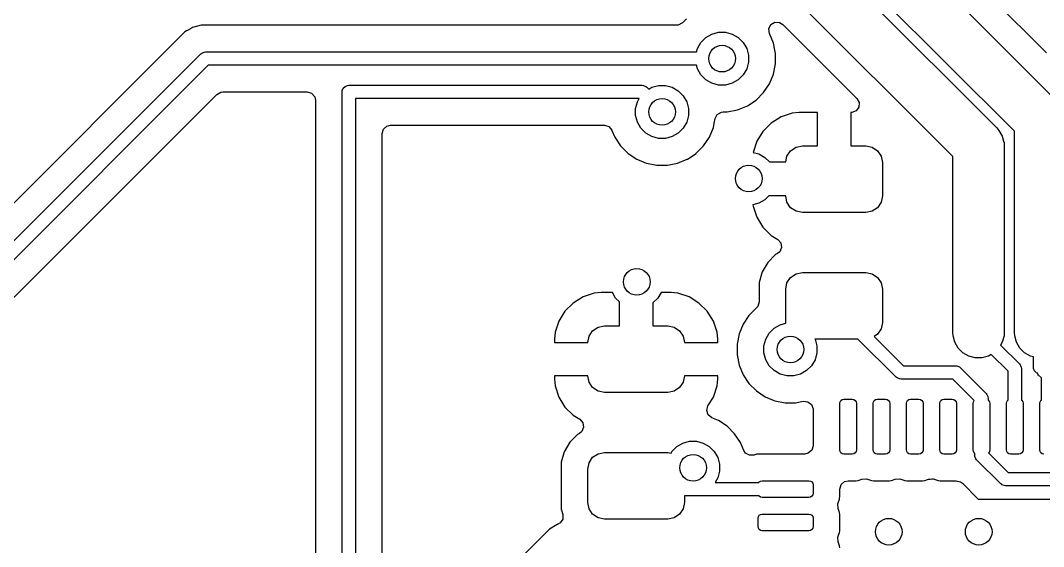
# Model space of a CAD drawing. Extents: x 0.71 to 7.56, y -5.16 to -0.79.
# Drawn here: x 1.487 to 2.091, y -1.765 to -1.454 of the extents above; entities that cross this region are included whole.
import ezdxf

# ---------------------------------------------------------------- set-up
doc = ezdxf.new("R2010")
doc.units = 0
doc.header["$MEASUREMENT"] = 0
doc.layers.add('BLACK', color=7, linetype='CONTINUOUS')

msp = doc.modelspace()

# ---------------------------------------------------------------- linework, layer by layer
at = {"layer": 'BLACK', "linetype": 'CONTINUOUS'}
for p, q in [((1.98532, -1.38737), (2.10017, -1.50222)), ((1.94893, -1.40244), (2.06378, -1.51729)), ((2.07429, -1.51921), (1.95944, -1.40436)), ((2.03791, -1.53429), (1.92306, -1.41943)), ((2.09323, -1.47298), (2.05292, -1.43267)), ((1.87814, -1.45524), (1.87573, -1.45656)), ((1.88063, -1.45276), (1.87814, -1.45524)), ((1.93045, -1.45628), (1.93282, -1.45487)), ((1.93282, -1.45487), (1.93556, -1.45497)), ((1.93556, -1.45497), (1.93748, -1.45615)), ((1.93748, -1.45615), (1.98126, -1.49993)), ((1.58436, -1.46061), (1.14409, -1.90088)), ((1.58534, -1.46004), (1.58436, -1.46061)), ((1.58436, -1.46061), (1.58436, -1.46061)), ((1.58576, -1.4598), (1.58534, -1.46004)), ((1.58768, -1.45869), (1.58576, -1.4598)), ((1.58885, -1.45802), (1.58768, -1.45869)), ((1.59386, -1.45667), (1.58885, -1.45802)), ((1.87469, -1.45667), (1.59386, -1.45667)), ((1.87573, -1.45656), (1.87469, -1.45667)), ((1.89199, -1.46388), (1.89555, -1.46183)), ((1.89555, -1.46183), (1.89952, -1.46076)), ((1.89952, -1.46076), (1.90363, -1.46076)), ((1.90363, -1.46076), (1.9076, -1.46183)), ((1.9076, -1.46183), (1.91116, -1.46388)), ((1.92922, -1.45874), (1.93045, -1.45628)), ((1.92951, -1.46147), (1.92922, -1.45874)), ((1.93188, -1.46719), (1.92951, -1.46147)), ((1.88703, -1.47035), (1.88908, -1.46679)), ((1.88908, -1.46679), (1.89199, -1.46388)), ((1.91116, -1.46388), (1.91407, -1.46679)), ((1.91407, -1.46679), (1.91612, -1.47035)), ((1.9327, -1.47132), (1.93188, -1.46719)), ((1.14318, -1.92409), (1.59367, -1.47359)), ((1.59367, -1.47359), (1.59427, -1.4731)), ((1.59427, -1.4731), (1.59569, -1.47252)), ((1.59569, -1.47252), (1.59646, -1.47244)), ((1.59646, -1.47244), (1.88647, -1.47244)), ((1.88647, -1.47244), (1.88703, -1.47035)), ((1.91612, -1.47035), (1.91719, -1.47432)), ((1.91719, -1.47432), (1.91719, -1.47843)), ((1.93309, -1.47327), (1.9327, -1.47132)), ((1.93309, -1.47948), (1.93309, -1.47327)), ((1.93309, -1.47327), (1.93309, -1.47327)), ((1.93309, -1.47327), (1.93309, -1.47327)), ((1.59809, -1.48031), (1.14874, -1.92966)), ((1.88647, -1.48031), (1.59809, -1.48031)), ((1.88703, -1.4824), (1.88647, -1.48031)), ((1.91719, -1.47843), (1.91612, -1.4824)), ((1.93188, -1.48557), (1.93309, -1.47948)), ((1.88908, -1.48596), (1.88703, -1.4824)), ((1.89199, -1.48887), (1.88908, -1.48596)), ((1.91407, -1.48596), (1.91116, -1.48887)), ((1.91612, -1.4824), (1.91407, -1.48596)), ((1.9295, -1.49131), (1.93188, -1.48557)), ((1.67892, -1.49279), (1.68033, -1.4922)), ((1.68033, -1.4922), (1.6811, -1.49213)), ((1.6811, -1.49213), (1.85433, -1.49213)), ((1.85433, -1.49213), (1.8551, -1.4922)), ((1.8551, -1.4922), (1.85652, -1.49279)), ((1.86012, -1.49332), (1.86409, -1.49226)), ((1.86409, -1.49226), (1.8682, -1.49226)), ((1.8682, -1.49226), (1.87217, -1.49332)), ((1.89555, -1.49093), (1.89199, -1.48887)), ((1.89952, -1.49199), (1.89555, -1.49093)), ((1.90363, -1.49199), (1.89952, -1.49199)), ((1.9076, -1.49093), (1.90363, -1.49199)), ((1.91116, -1.48887), (1.9076, -1.49093)), ((1.92605, -1.49647), (1.9295, -1.49131)), ((1.17195, -1.92875), (1.60319, -1.49751)), ((1.60319, -1.49751), (1.6056, -1.49619)), ((1.6056, -1.49619), (1.60664, -1.49608)), ((1.60664, -1.49608), (1.65652, -1.49608)), ((1.65652, -1.49608), (1.65916, -1.49686)), ((1.65916, -1.49686), (1.66096, -1.49894)), ((1.67717, -1.49606), (1.67724, -1.49529)), ((1.67717, -1.8124), (1.67717, -1.49606)), ((1.67724, -1.49529), (1.67783, -1.49388)), ((1.67783, -1.49388), (1.67892, -1.49279)), ((1.85652, -1.49279), (1.85711, -1.49328)), ((1.85711, -1.49328), (1.85824, -1.49441)), ((1.85824, -1.49441), (1.86012, -1.49332)), ((1.87217, -1.49332), (1.87573, -1.49538)), ((1.87573, -1.49538), (1.87864, -1.49829)), ((1.87864, -1.49829), (1.88069, -1.50185)), ((1.92166, -1.50086), (1.92605, -1.49647)), ((1.66096, -1.49894), (1.6614, -1.50096)), ((1.6614, -1.50096), (1.6614, -1.79249)), ((1.85266, -1.5), (1.68504, -1.5)), ((1.68504, -1.5), (1.68504, -1.8124)), ((1.85053, -1.50582), (1.85159, -1.50185)), ((1.85159, -1.50185), (1.85266, -1.5)), ((1.88069, -1.50185), (1.88176, -1.50582)), ((1.91077, -1.50668), (1.9165, -1.50431)), ((1.9165, -1.50431), (1.92166, -1.50086)), ((1.98126, -1.49993), (1.98258, -1.50235)), ((1.98258, -1.50235), (1.98238, -1.50509)), ((1.85053, -1.50993), (1.85053, -1.50582)), ((1.85159, -1.5139), (1.85053, -1.50993)), ((1.88176, -1.50993), (1.88069, -1.5139)), ((1.88176, -1.50582), (1.88176, -1.50993)), ((1.89749, -1.51182), (1.89876, -1.50939)), ((1.89876, -1.50939), (1.90115, -1.50802)), ((1.90115, -1.50802), (1.90228, -1.50789)), ((1.90228, -1.50789), (1.90468, -1.50789)), ((1.90468, -1.50789), (1.91077, -1.50668)), ((1.90468, -1.50789), (1.90468, -1.50789)), ((1.943, -1.50868), (1.93645, -1.51085)), ((1.94705, -1.50827), (1.943, -1.50868)), ((1.95787, -1.50827), (1.94705, -1.50827)), ((1.94705, -1.50827), (1.94705, -1.50827)), ((1.95787, -1.52795), (1.95787, -1.50827)), ((1.97781, -1.50827), (1.97756, -1.50827)), ((1.97756, -1.50827), (1.97756, -1.52795)), ((1.97815, -1.50826), (1.97781, -1.50827)), ((1.98073, -1.50729), (1.97815, -1.50826)), ((1.98238, -1.50509), (1.98073, -1.50729)), ((1.70158, -1.51801), (1.70366, -1.51621)), ((1.70366, -1.51621), (1.70569, -1.51577)), ((1.70569, -1.51577), (1.83204, -1.51577)), ((1.83204, -1.51577), (1.83468, -1.51654)), ((1.83468, -1.51654), (1.83648, -1.51862)), ((1.85365, -1.51746), (1.85159, -1.5139)), ((1.88069, -1.5139), (1.87864, -1.51746)), ((1.89645, -1.51707), (1.89696, -1.51448)), ((1.89696, -1.51448), (1.89749, -1.51182)), ((1.93058, -1.51448), (1.9257, -1.51936)), ((1.93645, -1.51085), (1.93058, -1.51448)), ((1.93645, -1.51085), (1.93645, -1.51085)), ((1.70081, -1.52065), (1.70158, -1.51801)), ((1.70081, -1.64213), (1.70081, -1.52065)), ((1.83648, -1.51862), (1.83655, -1.51878)), ((1.83655, -1.51878), (1.83821, -1.5228)), ((1.85655, -1.52037), (1.85365, -1.51746)), ((1.86012, -1.52242), (1.85655, -1.52037)), ((1.86409, -1.52349), (1.86012, -1.52242)), ((1.87217, -1.52242), (1.8682, -1.52349)), ((1.87573, -1.52037), (1.87217, -1.52242)), ((1.87864, -1.51746), (1.87573, -1.52037)), ((1.89407, -1.5228), (1.89645, -1.51707)), ((1.9257, -1.51936), (1.92207, -1.52523)), ((2.06378, -1.51729), (2.06509, -1.51878)), ((2.06509, -1.51878), (2.06707, -1.52221)), ((2.06707, -1.52221), (2.06786, -1.52514)), ((2.07429, -1.63814), (2.07429, -1.51921)), ((1.83821, -1.5228), (1.83821, -1.5228)), ((1.83821, -1.5228), (1.84166, -1.52796)), ((1.84166, -1.52796), (1.84166, -1.52796)), ((1.84166, -1.52796), (1.84605, -1.53235)), ((1.8682, -1.52349), (1.86409, -1.52349)), ((1.88633, -1.53225), (1.89062, -1.52796)), ((1.89062, -1.52796), (1.89407, -1.5228)), ((1.89062, -1.52796), (1.89062, -1.52796)), ((1.92207, -1.52523), (1.91991, -1.53177)), ((1.92207, -1.52523), (1.92207, -1.52523)), ((1.94206, -1.53084), (1.94525, -1.5287)), ((1.94525, -1.5287), (1.94902, -1.52795)), ((1.94902, -1.52795), (1.95787, -1.52795)), ((1.97756, -1.52795), (1.98642, -1.52795)), ((1.98642, -1.52795), (1.99018, -1.5287)), ((1.99018, -1.5287), (1.99338, -1.53084)), ((2.06786, -1.52514), (2.06809, -1.52603)), ((2.06809, -1.52603), (2.06822, -1.52801)), ((2.06822, -1.52801), (2.06822, -1.63814)), ((1.84605, -1.53235), (1.84605, -1.53235)), ((1.84605, -1.53235), (1.85121, -1.5358)), ((1.88107, -1.5358), (1.88623, -1.53235)), ((1.88623, -1.53235), (1.88633, -1.53225)), ((1.88623, -1.53235), (1.88623, -1.53235)), ((1.91991, -1.53177), (1.92335, -1.53269)), ((1.92335, -1.53269), (1.92691, -1.53475)), ((1.92691, -1.53475), (1.92956, -1.5374)), ((1.93925, -1.5374), (1.93992, -1.53403)), ((1.93992, -1.53403), (1.94206, -1.53084)), ((1.99338, -1.53084), (1.99551, -1.53403)), ((1.99551, -1.53403), (1.99626, -1.5378)), ((2.03791, -1.63814), (2.03791, -1.53429)), ((1.85121, -1.5358), (1.85121, -1.5358)), ((1.85121, -1.5358), (1.85673, -1.53809)), ((1.85673, -1.53809), (1.85695, -1.53818)), ((1.85695, -1.53818), (1.86304, -1.53939)), ((1.86304, -1.53939), (1.86304, -1.53939)), ((1.86304, -1.53939), (1.86304, -1.53939)), ((1.86304, -1.53939), (1.86925, -1.53939)), ((1.86925, -1.53939), (1.87533, -1.53818)), ((1.86925, -1.53939), (1.86925, -1.53939)), ((1.87533, -1.53818), (1.88101, -1.53583)), ((1.88101, -1.53583), (1.88107, -1.5358)), ((1.92956, -1.5374), (1.93925, -1.5374)), ((1.99626, -1.5378), (1.99626, -1.55748)), ((1.92917, -1.55748), (1.92691, -1.55974)), ((1.93917, -1.55748), (1.92917, -1.55748)), ((1.93992, -1.56125), (1.93917, -1.55748)), ((1.99626, -1.55748), (1.99551, -1.56125)), ((1.92335, -1.56179), (1.91982, -1.56274)), ((1.91982, -1.56274), (1.9199, -1.56349)), ((1.9199, -1.56349), (1.92207, -1.57004)), ((1.92691, -1.55974), (1.92335, -1.56179)), ((1.94206, -1.56444), (1.93992, -1.56125)), ((1.94525, -1.56657), (1.94206, -1.56444)), ((1.99338, -1.56444), (1.99018, -1.56657)), ((1.99551, -1.56125), (1.99338, -1.56444)), ((1.92207, -1.57004), (1.92207, -1.57004)), ((1.92207, -1.57004), (1.9257, -1.57592)), ((1.94902, -1.56732), (1.94525, -1.56657)), ((1.98642, -1.56732), (1.94902, -1.56732)), ((1.99018, -1.56657), (1.98642, -1.56732)), ((1.9257, -1.57592), (1.93058, -1.5808)), ((1.93058, -1.5808), (1.93442, -1.58317)), ((1.93442, -1.58317), (1.93626, -1.58521)), ((1.9367, -1.58793), (1.9356, -1.59045)), ((1.93626, -1.58521), (1.9367, -1.58793)), ((1.93319, -1.5922), (1.92862, -1.59678)), ((1.93434, -1.59152), (1.93319, -1.5922)), ((1.93319, -1.5922), (1.93319, -1.5922)), ((1.9356, -1.59045), (1.93434, -1.59152)), ((1.92862, -1.59678), (1.92532, -1.60235)), ((1.92862, -1.59678), (1.92862, -1.59678)), ((1.92532, -1.60235), (1.92352, -1.60856)), ((1.92532, -1.60235), (1.92532, -1.60235)), ((1.93992, -1.60883), (1.94206, -1.60564)), ((1.94206, -1.60564), (1.94525, -1.60351)), ((1.94525, -1.60351), (1.94902, -1.60276)), ((1.94902, -1.60276), (1.98642, -1.60276)), ((1.98642, -1.60276), (1.99018, -1.60351)), ((1.99018, -1.60351), (1.99338, -1.60564)), ((1.99338, -1.60564), (1.99551, -1.60883)), ((1.92352, -1.60856), (1.92341, -1.61001)), ((1.92341, -1.61001), (1.92341, -1.62016)), ((1.92352, -1.60856), (1.92352, -1.60856)), ((1.93917, -1.6126), (1.93992, -1.60883)), ((1.93917, -1.63228), (1.93917, -1.6126)), ((1.99551, -1.60883), (1.99626, -1.6126)), ((1.99626, -1.6126), (1.99626, -1.63228)), ((1.81952, -1.61715), (1.81365, -1.62077)), ((1.82607, -1.61498), (1.81952, -1.61715)), ((1.81952, -1.61715), (1.81952, -1.61715)), ((1.83012, -1.61457), (1.82607, -1.61498)), ((1.83679, -1.61457), (1.83012, -1.61457)), ((1.83012, -1.61457), (1.83012, -1.61457)), ((1.83869, -1.61785), (1.83679, -1.61457)), ((1.84094, -1.62011), (1.83869, -1.61785)), ((1.86367, -1.61785), (1.86077, -1.62076)), ((1.86557, -1.61457), (1.86367, -1.61785)), ((1.87146, -1.61457), (1.86557, -1.61457)), ((1.8755, -1.61498), (1.87146, -1.61457)), ((1.88205, -1.61715), (1.8755, -1.61498)), ((1.8755, -1.61498), (1.8755, -1.61498)), ((1.88793, -1.62077), (1.88205, -1.61715)), ((1.88205, -1.61715), (1.88205, -1.61715)), ((1.81365, -1.62077), (1.80877, -1.62566)), ((1.84094, -1.63425), (1.84094, -1.62011)), ((1.86077, -1.62076), (1.86063, -1.62084)), ((1.86063, -1.62084), (1.86063, -1.63425)), ((1.89281, -1.62566), (1.88793, -1.62077)), ((1.92198, -1.62361), (1.91745, -1.62814)), ((1.92263, -1.6228), (1.92198, -1.62361)), ((1.92341, -1.62016), (1.92263, -1.6228)), ((1.80877, -1.62566), (1.80514, -1.63153)), ((1.89643, -1.63153), (1.89281, -1.62566)), ((1.91745, -1.62814), (1.914, -1.6333)), ((1.91745, -1.62814), (1.91745, -1.62814)), ((1.80514, -1.63153), (1.80297, -1.63808)), ((1.80514, -1.63153), (1.80514, -1.63153)), ((1.82299, -1.64033), (1.82513, -1.63713)), ((1.82513, -1.63713), (1.82832, -1.635)), ((1.82832, -1.635), (1.83209, -1.63425)), ((1.83209, -1.63425), (1.84094, -1.63425)), ((1.86063, -1.63425), (1.86949, -1.63425)), ((1.86949, -1.63425), (1.87325, -1.635)), ((1.87325, -1.635), (1.87645, -1.63713)), ((1.87645, -1.63713), (1.87858, -1.64033)), ((1.8986, -1.63808), (1.89643, -1.63153)), ((1.89643, -1.63153), (1.89643, -1.63153)), ((1.914, -1.6333), (1.91162, -1.63904)), ((1.914, -1.6333), (1.914, -1.6333)), ((1.92944, -1.63864), (1.93234, -1.63573)), ((1.93234, -1.63573), (1.9359, -1.63368)), ((1.9359, -1.63368), (1.93927, -1.63278)), ((1.93927, -1.63278), (1.93917, -1.63228)), ((1.99551, -1.63605), (1.99338, -1.63924)), ((1.99626, -1.63228), (1.99551, -1.63605)), ((1.70081, -1.79249), (1.70081, -1.64213)), ((1.80297, -1.63808), (1.80256, -1.64213)), ((1.80256, -1.64213), (1.80256, -1.64409)), ((1.80297, -1.63808), (1.80297, -1.63808)), ((1.82224, -1.64409), (1.82299, -1.64033)), ((1.87858, -1.64033), (1.87933, -1.64409)), ((1.89902, -1.64213), (1.8986, -1.63808)), ((1.89902, -1.64409), (1.89902, -1.64213)), ((1.89902, -1.64213), (1.89902, -1.64213)), ((1.91162, -1.63904), (1.91041, -1.64512)), ((1.91162, -1.63904), (1.91162, -1.63904)), ((1.92632, -1.64617), (1.92738, -1.6422)), ((1.92738, -1.6422), (1.92944, -1.63864)), ((1.98183, -1.64213), (1.95643, -1.64213)), ((1.95643, -1.64213), (1.95648, -1.6422)), ((1.95648, -1.6422), (1.95754, -1.64617)), ((2.0043, -1.66459), (1.98183, -1.64213)), ((1.99338, -1.63924), (1.9914, -1.64056)), ((1.9914, -1.64056), (2.00872, -1.65787)), ((2.03804, -1.64012), (2.03791, -1.63814)), ((2.03906, -1.64394), (2.03804, -1.64012)), ((2.06809, -1.64012), (2.06707, -1.64394)), ((2.06822, -1.63814), (2.06809, -1.64012)), ((2.07442, -1.64012), (2.07429, -1.63814)), ((2.07545, -1.64394), (2.07442, -1.64012)), ((1.80256, -1.64409), (1.82224, -1.64409)), ((1.87933, -1.64409), (1.89902, -1.64409)), ((1.91041, -1.64512), (1.91041, -1.65133)), ((1.92632, -1.65028), (1.92632, -1.64617)), ((1.95754, -1.64617), (1.95754, -1.65028)), ((2.04104, -1.64737), (2.03906, -1.64394)), ((2.04384, -1.65017), (2.04104, -1.64737)), ((2.06707, -1.64394), (2.06611, -1.64561)), ((2.06611, -1.64561), (2.07719, -1.6567)), ((2.07743, -1.64737), (2.07545, -1.64394)), ((2.08022, -1.65017), (2.07743, -1.64737)), ((1.91041, -1.65133), (1.91162, -1.65742)), ((1.92738, -1.65425), (1.92632, -1.65028)), ((1.92944, -1.65782), (1.92738, -1.65425)), ((1.95648, -1.65425), (1.95442, -1.65782)), ((1.95754, -1.65028), (1.95648, -1.65425)), ((2.04727, -1.65214), (2.04384, -1.65017)), ((2.05109, -1.65317), (2.04727, -1.65214)), ((2.05504, -1.65317), (2.05109, -1.65317)), ((2.05887, -1.65214), (2.05504, -1.65317)), ((2.06054, -1.65118), (2.05887, -1.65214)), ((2.07047, -1.66111), (2.06054, -1.65118)), ((2.08365, -1.65214), (2.08022, -1.65017)), ((2.08551, -1.65264), (2.08365, -1.65214)), ((2.08551, -1.65874), (2.08551, -1.65264)), ((1.91162, -1.65742), (1.91162, -1.65742)), ((1.91162, -1.65742), (1.914, -1.66316)), ((1.93234, -1.66072), (1.92944, -1.65782)), ((1.9359, -1.66278), (1.93234, -1.66072)), ((1.95152, -1.66072), (1.94796, -1.66278)), ((1.95442, -1.65782), (1.95152, -1.66072)), ((2.00872, -1.65787), (2.03954, -1.65787)), ((2.03954, -1.65787), (2.04031, -1.65795)), ((2.04031, -1.65795), (2.04173, -1.65854)), ((2.04173, -1.65854), (2.04233, -1.65903)), ((2.04233, -1.65903), (2.05751, -1.67421)), ((2.07047, -1.6781), (2.07047, -1.66111)), ((2.07719, -1.6567), (2.07768, -1.6573)), ((2.07768, -1.6573), (2.07783, -1.65766)), ((2.07783, -1.65766), (2.07827, -1.65872)), ((2.07827, -1.65872), (2.07835, -1.65948)), ((2.07835, -1.65948), (2.07835, -1.6781)), ((2.08559, -1.65951), (2.08551, -1.65874)), ((2.08618, -1.66093), (2.08559, -1.65951)), ((2.08726, -1.66202), (2.08618, -1.66093)), ((1.82224, -1.66378), (1.80256, -1.66378)), ((1.80256, -1.66378), (1.80256, -1.66575)), ((1.80256, -1.66575), (1.80297, -1.66979)), ((1.82299, -1.66755), (1.82224, -1.66378)), ((1.82513, -1.67074), (1.82299, -1.66755)), ((1.87858, -1.66755), (1.87645, -1.67074)), ((1.87933, -1.66378), (1.87858, -1.66755)), ((1.89902, -1.66378), (1.87933, -1.66378)), ((1.8986, -1.66979), (1.89902, -1.66575)), ((1.89902, -1.66575), (1.89902, -1.66378)), ((1.89902, -1.66575), (1.89902, -1.66575)), ((1.914, -1.66316), (1.914, -1.66316)), ((1.914, -1.66316), (1.91745, -1.66832)), ((1.93987, -1.66384), (1.9359, -1.66278)), ((1.94398, -1.66384), (1.93987, -1.66384)), ((1.94796, -1.66278), (1.94398, -1.66384)), ((2.0049, -1.66508), (2.0043, -1.66459)), ((2.00632, -1.66567), (2.0049, -1.66508)), ((2.00709, -1.66575), (2.00632, -1.66567)), ((2.03791, -1.66575), (2.00709, -1.66575)), ((2.05049, -1.67833), (2.03791, -1.66575)), ((2.08783, -1.66225), (2.08726, -1.66202)), ((2.08807, -1.66282), (2.08783, -1.66225)), ((2.08855, -1.66341), (2.08807, -1.66282)), ((2.09016, -1.66502), (2.08855, -1.66341)), ((2.09016, -1.6781), (2.09016, -1.66502)), ((1.80297, -1.66979), (1.80514, -1.67634)), ((1.82832, -1.67287), (1.82513, -1.67074)), ((1.83209, -1.67362), (1.82832, -1.67287)), ((1.86949, -1.67362), (1.83209, -1.67362)), ((1.87325, -1.67287), (1.86949, -1.67362)), ((1.87645, -1.67074), (1.87325, -1.67287)), ((1.89643, -1.67634), (1.8986, -1.66979)), ((1.8986, -1.66979), (1.8986, -1.66979)), ((1.91745, -1.66832), (1.91745, -1.66832)), ((1.91745, -1.66832), (1.92184, -1.67271)), ((1.92184, -1.67271), (1.92184, -1.67271)), ((1.92184, -1.67271), (1.927, -1.67616)), ((1.80514, -1.67634), (1.80514, -1.67634)), ((1.80514, -1.67634), (1.80877, -1.68222)), ((1.89324, -1.68151), (1.89643, -1.67634)), ((1.89643, -1.67634), (1.89643, -1.67634)), ((1.927, -1.67616), (1.927, -1.67616)), ((1.927, -1.67616), (1.93175, -1.67813)), ((1.93175, -1.67813), (1.93274, -1.67853)), ((1.93274, -1.67853), (1.93882, -1.67974)), ((1.93882, -1.67974), (1.93883, -1.67974)), ((1.93883, -1.67974), (1.93883, -1.67974)), ((1.93883, -1.67974), (1.94503, -1.67974)), ((1.94503, -1.67974), (1.94946, -1.67886)), ((1.94946, -1.67886), (1.9522, -1.67911)), ((1.9522, -1.67911), (1.95437, -1.6808)), ((1.97106, -1.68002), (1.97125, -1.67908)), ((1.97125, -1.67908), (1.97178, -1.67828)), ((1.97178, -1.67828), (1.97258, -1.67775)), ((1.97258, -1.67775), (1.97352, -1.67756)), ((1.97352, -1.67756), (1.97844, -1.67756)), ((1.97844, -1.67756), (1.97939, -1.67775)), ((1.97939, -1.67775), (1.98018, -1.67828)), ((1.98018, -1.67828), (1.98072, -1.67908)), ((1.98072, -1.67908), (1.98091, -1.68002)), ((1.99075, -1.68002), (1.99094, -1.67908)), ((1.99094, -1.67908), (1.99147, -1.67828)), ((1.99147, -1.67828), (1.99227, -1.67775)), ((1.99227, -1.67775), (1.99321, -1.67756)), ((1.99321, -1.67756), (1.99813, -1.67756)), ((1.99813, -1.67756), (1.99907, -1.67775)), ((1.99907, -1.67775), (1.99987, -1.67828)), ((1.99987, -1.67828), (2.0004, -1.67908)), ((2.0004, -1.67908), (2.00059, -1.68002)), ((2.01043, -1.68002), (2.01062, -1.67908)), ((2.01062, -1.67908), (2.01115, -1.67828)), ((2.01115, -1.67828), (2.01195, -1.67775)), ((2.01195, -1.67775), (2.01289, -1.67756)), ((2.01289, -1.67756), (2.01781, -1.67756)), ((2.01781, -1.67756), (2.01876, -1.67775)), ((2.01876, -1.67775), (2.01955, -1.67828)), ((2.01955, -1.67828), (2.02009, -1.67908)), ((2.02009, -1.67908), (2.02028, -1.68002)), ((2.03012, -1.68002), (2.03031, -1.67908)), ((2.03031, -1.67908), (2.03084, -1.67828)), ((2.03084, -1.67828), (2.03164, -1.67775)), ((2.03164, -1.67775), (2.03258, -1.67756)), ((2.03258, -1.67756), (2.0375, -1.67756)), ((2.0375, -1.67756), (2.03844, -1.67775)), ((2.03844, -1.67775), (2.03924, -1.67828)), ((2.03924, -1.67828), (2.03977, -1.67908)), ((2.03977, -1.67908), (2.03996, -1.68002)), ((2.0498, -1.68002), (2.04999, -1.67908)), ((2.04999, -1.67908), (2.05049, -1.67833)), ((2.05751, -1.67421), (2.058, -1.67481)), ((2.058, -1.67481), (2.05848, -1.67596)), ((2.05848, -1.67596), (2.05859, -1.67622)), ((2.05859, -1.67622), (2.05866, -1.67699)), ((2.05866, -1.67699), (2.05866, -1.6781)), ((2.05866, -1.6781), (2.05892, -1.67828)), ((2.05892, -1.67828), (2.05946, -1.67908)), ((2.05946, -1.67908), (2.05965, -1.68002)), ((2.06949, -1.68002), (2.06968, -1.67908)), ((2.06968, -1.67908), (2.07021, -1.67828)), ((2.07021, -1.67828), (2.07047, -1.6781)), ((2.07835, -1.6781), (2.07861, -1.67828)), ((2.07861, -1.67828), (2.07914, -1.67908)), ((2.07914, -1.67908), (2.07933, -1.68002)), ((2.08917, -1.68002), (2.08936, -1.67908)), ((2.08936, -1.67908), (2.08989, -1.67828)), ((2.08989, -1.67828), (2.09016, -1.6781)), ((1.80877, -1.68222), (1.81365, -1.6871)), ((1.89252, -1.68425), (1.8932, -1.68159)), ((1.89339, -1.68686), (1.89252, -1.68425)), ((1.8932, -1.68159), (1.89324, -1.68151)), ((1.95437, -1.6808), (1.95529, -1.68339)), ((1.95529, -1.68339), (1.9553, -1.68365)), ((1.9553, -1.68365), (1.9553, -1.70514)), ((1.97106, -1.70758), (1.97106, -1.68002)), ((1.98091, -1.68002), (1.98091, -1.70758)), ((1.99075, -1.70758), (1.99075, -1.68002)), ((2.00059, -1.68002), (2.00059, -1.70758)), ((2.01043, -1.70758), (2.01043, -1.68002)), ((2.02028, -1.68002), (2.02028, -1.70758)), ((2.03012, -1.70758), (2.03012, -1.68002)), ((2.03996, -1.68002), (2.03996, -1.70758)), ((2.0498, -1.70758), (2.0498, -1.68002)), ((2.05965, -1.68002), (2.05965, -1.70758)), ((2.06949, -1.70758), (2.06949, -1.68002)), ((2.07933, -1.68002), (2.07933, -1.70758)), ((2.08917, -1.70758), (2.08917, -1.68002)), ((1.81365, -1.6871), (1.81749, -1.68947)), ((1.81749, -1.68947), (1.81933, -1.69151)), ((1.81933, -1.69151), (1.81977, -1.69423)), ((1.89553, -1.68859), (1.89339, -1.68686)), ((1.89938, -1.69018), (1.89553, -1.68859)), ((1.90454, -1.69363), (1.89938, -1.69018)), ((1.89938, -1.69018), (1.89938, -1.69018)), ((1.81741, -1.69782), (1.81627, -1.6985)), ((1.81867, -1.69675), (1.81741, -1.69782)), ((1.81977, -1.69423), (1.81867, -1.69675)), ((1.90893, -1.69802), (1.90454, -1.69363)), ((1.90454, -1.69363), (1.90454, -1.69363)), ((1.81169, -1.70308), (1.8084, -1.70865)), ((1.81626, -1.6985), (1.81169, -1.70308)), ((1.81169, -1.70308), (1.81169, -1.70308)), ((1.81627, -1.6985), (1.81626, -1.6985)), ((1.87486, -1.70562), (1.87842, -1.70356)), ((1.87842, -1.70356), (1.88239, -1.7025)), ((1.88239, -1.7025), (1.8865, -1.7025)), ((1.8865, -1.7025), (1.89048, -1.70356)), ((1.89048, -1.70356), (1.89404, -1.70562)), ((1.91238, -1.70318), (1.90893, -1.69802)), ((1.90893, -1.69802), (1.90893, -1.69802)), ((1.91433, -1.70789), (1.91238, -1.70318)), ((1.91238, -1.70318), (1.91238, -1.70318)), ((1.8084, -1.70865), (1.80659, -1.71486)), ((1.8084, -1.70865), (1.8084, -1.70865)), ((1.82513, -1.71194), (1.82832, -1.7098)), ((1.82832, -1.7098), (1.83209, -1.70906)), ((1.83209, -1.70906), (1.86949, -1.70906)), ((1.86949, -1.70906), (1.87143, -1.70944)), ((1.87143, -1.70944), (1.87196, -1.70852)), ((1.87196, -1.70852), (1.87486, -1.70562)), ((1.89404, -1.70562), (1.89694, -1.70852)), ((1.89694, -1.70852), (1.899, -1.71208)), ((1.91532, -1.7094), (1.91433, -1.70789)), ((1.9177, -1.71077), (1.91532, -1.7094)), ((1.95244, -1.70958), (1.95041, -1.71002)), ((1.95452, -1.70778), (1.95244, -1.70958)), ((1.9553, -1.70514), (1.95452, -1.70778)), ((1.97125, -1.70852), (1.97106, -1.70758)), ((1.97178, -1.70932), (1.97125, -1.70852)), ((1.97258, -1.70985), (1.97178, -1.70932)), ((1.97352, -1.71004), (1.97258, -1.70985)), ((1.97939, -1.70985), (1.97844, -1.71004)), ((1.98018, -1.70932), (1.97939, -1.70985)), ((1.98072, -1.70852), (1.98018, -1.70932)), ((1.98091, -1.70758), (1.98072, -1.70852)), ((1.99094, -1.70852), (1.99075, -1.70758)), ((1.99147, -1.70932), (1.99094, -1.70852)), ((1.99227, -1.70985), (1.99147, -1.70932)), ((1.99321, -1.71004), (1.99227, -1.70985)), ((1.99907, -1.70985), (1.99813, -1.71004)), ((1.99987, -1.70932), (1.99907, -1.70985)), ((2.0004, -1.70852), (1.99987, -1.70932)), ((2.00059, -1.70758), (2.0004, -1.70852)), ((2.01062, -1.70852), (2.01043, -1.70758)), ((2.01115, -1.70932), (2.01062, -1.70852)), ((2.01195, -1.70985), (2.01115, -1.70932)), ((2.01289, -1.71004), (2.01195, -1.70985)), ((2.01876, -1.70985), (2.01781, -1.71004)), ((2.01955, -1.70932), (2.01876, -1.70985)), ((2.02009, -1.70852), (2.01955, -1.70932)), ((2.02028, -1.70758), (2.02009, -1.70852)), ((2.03031, -1.70852), (2.03012, -1.70758)), ((2.03084, -1.70932), (2.03031, -1.70852)), ((2.03164, -1.70985), (2.03084, -1.70932)), ((2.03258, -1.71004), (2.03164, -1.70985)), ((2.03844, -1.70985), (2.0375, -1.71004)), ((2.03924, -1.70932), (2.03844, -1.70985)), ((2.03977, -1.70852), (2.03924, -1.70932)), ((2.03996, -1.70758), (2.03977, -1.70852)), ((2.04999, -1.70852), (2.0498, -1.70758)), ((2.05052, -1.70932), (2.04999, -1.70852)), ((2.05079, -1.70949), (2.05052, -1.70932)), ((2.05079, -1.71061), (2.05079, -1.70949)), ((2.05946, -1.70852), (2.05896, -1.70927)), ((2.05896, -1.70927), (2.07055, -1.72087)), ((2.05965, -1.70758), (2.05946, -1.70852)), ((2.06968, -1.70852), (2.06949, -1.70758)), ((2.07021, -1.70932), (2.06968, -1.70852)), ((2.07101, -1.70985), (2.07021, -1.70932)), ((2.07195, -1.71004), (2.07101, -1.70985)), ((2.07781, -1.70985), (2.07687, -1.71004)), ((2.07861, -1.70932), (2.07781, -1.70985)), ((2.07914, -1.70852), (2.07861, -1.70932)), ((2.07933, -1.70758), (2.07914, -1.70852)), ((2.08936, -1.70852), (2.08917, -1.70758)), ((2.08989, -1.70932), (2.08936, -1.70852)), ((2.09069, -1.70985), (2.08989, -1.70932)), ((2.09163, -1.71004), (2.09069, -1.70985)), ((1.80659, -1.71486), (1.80648, -1.71631)), ((1.80659, -1.71486), (1.80659, -1.71486)), ((1.82224, -1.7189), (1.82299, -1.71513)), ((1.82299, -1.71513), (1.82513, -1.71194)), ((1.899, -1.71208), (1.90006, -1.71605)), ((1.92045, -1.71063), (1.9177, -1.71077)), ((1.92187, -1.71014), (1.92045, -1.71063)), ((1.9231, -1.71002), (1.92187, -1.71014)), ((1.95041, -1.71002), (1.9231, -1.71002)), ((1.97844, -1.71004), (1.97352, -1.71004)), ((1.99813, -1.71004), (1.99321, -1.71004)), ((2.01781, -1.71004), (2.01289, -1.71004)), ((2.0375, -1.71004), (2.03258, -1.71004)), ((2.05086, -1.71137), (2.05079, -1.71061)), ((2.05145, -1.71279), (2.05086, -1.71137)), ((2.05194, -1.71339), (2.05145, -1.71279)), ((2.06614, -1.72759), (2.05194, -1.71339)), ((2.07687, -1.71004), (2.07195, -1.71004)), ((1.80648, -1.71631), (1.80648, -1.74117)), ((1.82224, -1.73858), (1.82224, -1.7189)), ((1.90006, -1.72017), (1.899, -1.72414)), ((1.90006, -1.71605), (1.90006, -1.72017)), ((2.07055, -1.72087), (2.16447, -1.72087)), ((1.899, -1.72414), (1.89748, -1.72677)), ((1.89748, -1.72677), (1.92338, -1.72677)), ((1.92338, -1.72677), (1.92356, -1.72651)), ((1.92356, -1.72651), (1.92435, -1.72597)), ((1.92435, -1.72597), (1.9253, -1.72579)), ((1.9253, -1.72579), (1.95285, -1.72579)), ((1.95285, -1.72579), (1.9538, -1.72597)), ((1.9538, -1.72597), (1.95459, -1.72651)), ((1.95459, -1.72651), (1.95513, -1.72731)), ((1.95513, -1.72731), (1.95531, -1.72825)), ((1.97108, -1.73069), (1.97186, -1.72805)), ((1.97186, -1.72805), (1.97394, -1.72625)), ((1.97394, -1.72625), (1.97596, -1.72581)), ((1.97596, -1.72581), (1.98064, -1.72581)), ((1.98064, -1.72581), (1.98187, -1.72569)), ((1.98187, -1.72569), (1.98421, -1.72487)), ((1.98187, -1.72569), (1.98187, -1.72569)), ((1.98187, -1.72569), (1.98187, -1.72569)), ((1.98421, -1.72487), (1.98696, -1.72473)), ((1.98696, -1.72473), (1.98744, -1.72487)), ((1.98744, -1.72487), (1.98978, -1.72569)), ((1.98978, -1.72569), (1.98978, -1.72569)), ((1.98978, -1.72569), (1.98978, -1.72569)), ((1.98978, -1.72569), (1.99101, -1.72581)), ((1.99101, -1.72581), (1.99101, -1.72581)), ((1.99101, -1.72581), (2.00033, -1.72581)), ((2.00033, -1.72581), (2.00156, -1.72569)), ((2.00156, -1.72569), (2.0039, -1.72487)), ((2.00156, -1.72569), (2.00156, -1.72569)), ((2.00156, -1.72569), (2.00156, -1.72569)), ((2.0039, -1.72487), (2.00665, -1.72473)), ((2.00665, -1.72473), (2.00712, -1.72487)), ((2.00712, -1.72487), (2.00947, -1.72569)), ((2.00947, -1.72569), (2.00947, -1.72569)), ((2.00947, -1.72569), (2.00947, -1.72569)), ((2.00947, -1.72569), (2.0107, -1.72581)), ((2.0107, -1.72581), (2.0107, -1.72581)), ((2.0107, -1.72581), (2.02001, -1.72581)), ((2.02001, -1.72581), (2.02124, -1.72569)), ((2.02124, -1.72569), (2.02358, -1.72487)), ((2.02124, -1.72569), (2.02124, -1.72569)), ((2.02124, -1.72569), (2.02124, -1.72569)), ((2.02358, -1.72487), (2.02453, -1.72482)), ((2.02453, -1.72482), (2.02545, -1.7246)), ((2.02545, -1.7246), (2.02614, -1.72474)), ((2.02614, -1.72474), (2.02633, -1.72473)), ((2.02633, -1.72473), (2.02681, -1.72487)), ((2.02681, -1.72487), (2.02915, -1.72569)), ((2.02915, -1.72569), (2.02915, -1.72569)), ((2.02915, -1.72569), (2.02915, -1.72569)), ((2.02915, -1.72569), (2.03038, -1.72581)), ((2.03038, -1.72581), (2.03038, -1.72581)), ((2.03038, -1.72581), (2.0397, -1.72581)), ((2.0397, -1.72581), (2.0398, -1.7258)), ((2.0398, -1.7258), (2.04247, -1.72645)), ((2.04247, -1.72645), (2.04348, -1.72723)), ((2.04348, -1.72723), (2.05287, -1.73661)), ((2.06673, -1.72808), (2.06614, -1.72759)), ((2.06688, -1.72814), (2.06673, -1.72808)), ((1.95513, -1.73411), (1.95459, -1.73491)), ((1.95531, -1.73317), (1.95513, -1.73411)), ((1.95531, -1.72825), (1.95531, -1.73317)), ((1.97108, -1.73537), (1.97108, -1.73069)), ((2.06815, -1.72866), (2.06688, -1.72814)), ((2.06892, -1.72874), (2.06815, -1.72866)), ((2.15413, -1.72874), (2.06892, -1.72874)), ((1.82299, -1.74235), (1.82224, -1.73858)), ((1.87933, -1.73858), (1.87858, -1.74235)), ((1.92338, -1.73465), (1.87933, -1.73465)), ((1.87933, -1.73465), (1.87933, -1.73858)), ((1.92356, -1.73491), (1.92338, -1.73465)), ((1.92435, -1.73544), (1.92356, -1.73491)), ((1.9253, -1.73563), (1.92435, -1.73544)), ((1.95285, -1.73563), (1.9253, -1.73563)), ((1.9538, -1.73544), (1.95285, -1.73563)), ((1.95459, -1.73491), (1.9538, -1.73544)), ((1.97001, -1.73942), (1.97015, -1.73894)), ((1.97015, -1.74216), (1.97001, -1.73942)), ((1.97015, -1.73894), (1.97097, -1.7366)), ((1.97097, -1.7366), (1.97102, -1.73603)), ((1.97102, -1.73603), (1.97108, -1.73537)), ((2.05287, -1.73661), (2.12756, -1.73661)), ((1.80648, -1.74117), (1.80659, -1.74262)), ((1.80659, -1.74262), (1.80748, -1.74568)), ((1.80748, -1.74568), (1.80747, -1.74843)), ((1.82513, -1.74554), (1.82299, -1.74235)), ((1.82832, -1.74768), (1.82513, -1.74554)), ((1.87645, -1.74554), (1.87325, -1.74768)), ((1.87858, -1.74235), (1.87645, -1.74554)), ((1.92302, -1.74699), (1.92356, -1.74619)), ((1.92356, -1.74619), (1.92435, -1.74566)), ((1.92435, -1.74566), (1.9253, -1.74547)), ((1.9253, -1.74547), (1.95285, -1.74547)), ((1.95285, -1.74547), (1.9538, -1.74566)), ((1.9538, -1.74566), (1.95459, -1.74619)), ((1.95459, -1.74619), (1.95513, -1.74699)), ((1.97097, -1.74451), (1.97015, -1.74216)), ((1.97108, -1.74574), (1.97097, -1.74451)), ((1.97097, -1.74451), (1.97097, -1.74451)), ((1.97097, -1.74451), (1.97097, -1.74451)), ((1.97108, -1.75505), (1.97108, -1.74574)), ((1.80421, -1.75172), (1.79971, -1.75431)), ((1.8045, -1.75159), (1.80421, -1.75172)), ((1.80598, -1.75074), (1.80448, -1.75153)), ((1.80448, -1.75153), (1.8045, -1.75159)), ((1.80747, -1.74843), (1.80598, -1.75074)), ((1.83209, -1.74843), (1.82832, -1.74768)), ((1.86949, -1.74843), (1.83209, -1.74843)), ((1.87325, -1.74768), (1.86949, -1.74843)), ((1.92283, -1.74793), (1.92302, -1.74699)), ((1.92283, -1.75285), (1.92283, -1.74793)), ((1.95513, -1.74699), (1.95531, -1.74793)), ((1.95531, -1.74793), (1.95531, -1.75285)), ((1.79971, -1.75431), (1.77439, -1.77963)), ((1.79971, -1.75431), (1.79971, -1.75431)), ((1.92302, -1.7538), (1.92283, -1.75285)), ((1.92356, -1.75459), (1.92302, -1.7538)), ((1.92435, -1.75513), (1.92356, -1.75459)), ((1.9253, -1.75531), (1.92435, -1.75513)), ((1.95285, -1.75531), (1.9253, -1.75531)), ((1.9538, -1.75513), (1.95285, -1.75531)), ((1.95459, -1.75459), (1.9538, -1.75513)), ((1.95513, -1.7538), (1.95459, -1.75459)), ((1.95531, -1.75285), (1.95513, -1.7538)), ((1.97015, -1.75862), (1.97097, -1.75628)), ((1.97097, -1.75628), (1.97104, -1.75549)), ((1.97104, -1.75549), (1.97108, -1.75505)), ((1.97001, -1.7591), (1.97015, -1.75862)), ((1.97015, -1.76185), (1.97001, -1.7591)), ((1.97097, -1.76419), (1.97015, -1.76185)), ((1.97108, -1.76542), (1.97097, -1.76419)), ((1.97097, -1.76419), (1.97097, -1.76419)), ((1.97097, -1.76419), (1.97097, -1.76419))]:
    msp.add_line(p, q, dxfattribs=at)
at = {"layer": 'BLACK'}
for centre in [(1.90157, -1.47638), (1.86614, -1.50787), (1.91732, -1.54724), (1.85118, -1.60827), (1.94193, -1.64823), (1.88445, -1.71811), (2, -1.75591), (2.05315, -1.75591)]:
    msp.add_circle(centre, 0.00787, dxfattribs=at)

doc.saveas('drawing.dxf')
